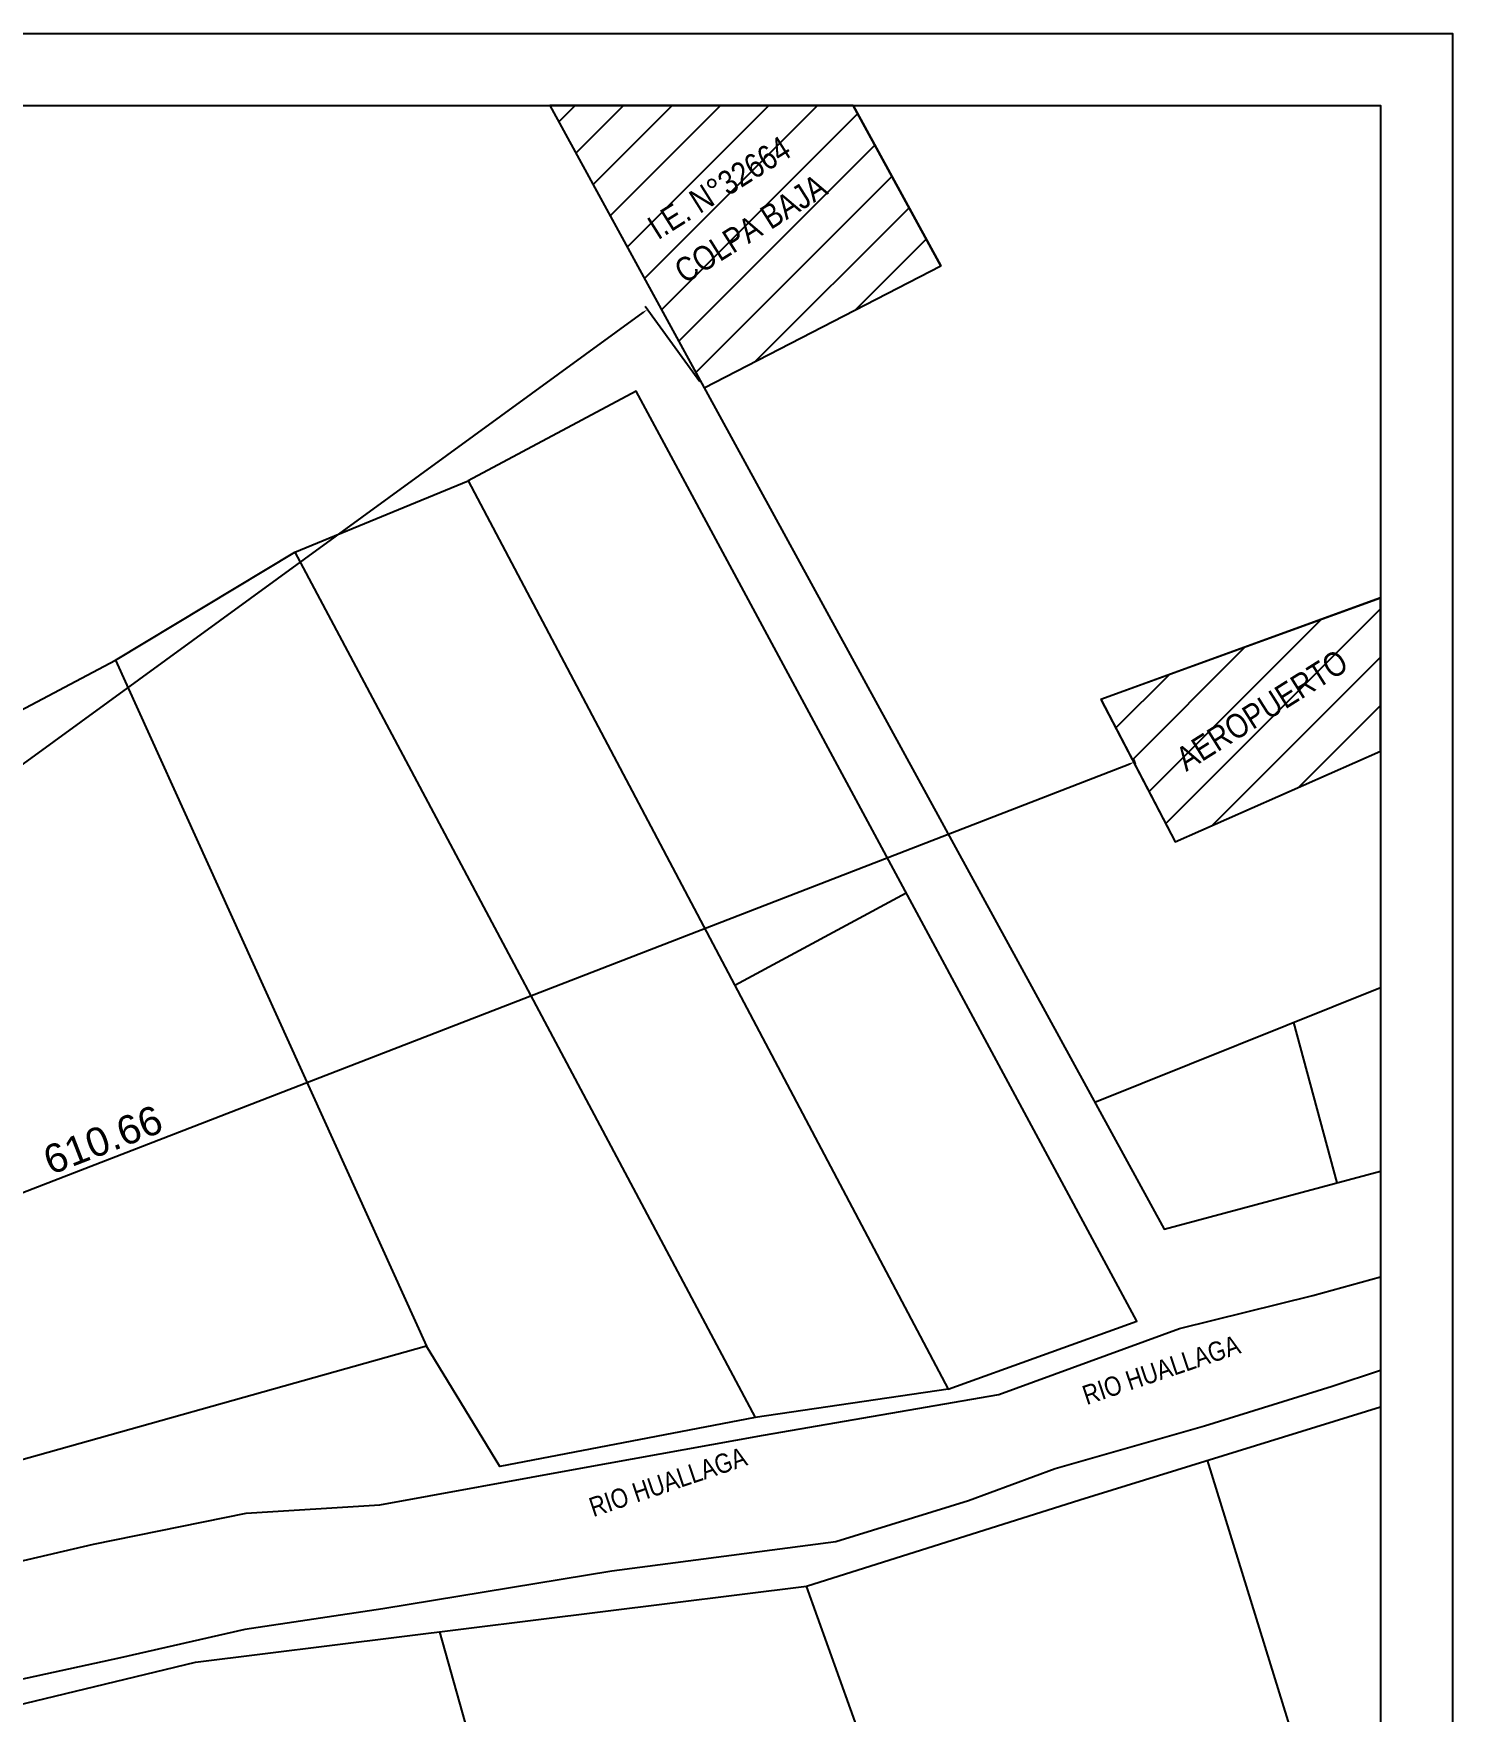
# Model space of a CAD drawing. Header units: metres. Extents: x -2639 to -2278, y 1912 to 2089.
# Drawn here: x -2316.94 to -2277.51, y 2042.56 to 2089.2 of the extents above; entities that cross this region are included whole.
import ezdxf

# ---------------------------------------------------------------- set-up
doc = ezdxf.new("R2010")
doc.units = ezdxf.units.M
doc.layers.add('4', color=5, linetype='Continuous')
doc.styles.add('ARIAL NARROW', font='ARIALN.TTF')
doc.styles.get("Standard").update_dxf_attribs({"font": 'arial.ttf'})
doc.dimstyles.new('1-5000', dxfattribs={"dimtxt": 0.8, "dimasz": 0.15, "dimexe": 0.1, "dimexo": 0.2, "dimgap": 0.15, "dimtad": 2, "dimlfac": 10, "dimzin": 12, "dimdsep": 46, "dimtxsty": 'Standard', "dimcen": 0.2, "dimclrd": 1, "dimclre": 1, "dimclrt": 2, "dimadec": 5, "dimazin": 0, "dimtm": 1e-09, "dimtfac": 1, "dimtix": 1, "dimtmove": 0, "dimatfit": 3, "dimfxl": 0, "dimarcsym": 0})
pattern_1 = [(45, (-150.5844, 662.1205), (-0.6735192, 0.6735192), [])]

# ---------------------------------------------------------------- blocks, each defined once
blk = doc.blocks.new('*D56')
at = {"color": 1, "lineweight": -2}
for p, q in [((-2286.321, 2068.902), (-2286.376, 2069.044)), ((-2343.147, 2046.956), (-2286.48, 2068.897)), ((-2343.268, 2046.853), (-2343.323, 2046.996))]:
    blk.add_line(p, q, dxfattribs=at)
at = {"color": 1}
for points in [[(-2286.489, 2068.92), (-2286.471, 2068.874), (-2286.34, 2068.951)], [(-2343.156, 2046.98), (-2343.138, 2046.933), (-2343.287, 2046.902)]]:
    blk.add_solid(points, dxfattribs=at)
at = {"layer": 'Defpoints', "color": 0}
for p in [(-2286.34, 2068.951), (-2286.249, 2068.715), (-2343.195, 2046.666)]:
    blk.add_point(p, dxfattribs=at)
at = {"color": 2, "insert": (-2315.015, 2058.447), "char_height": 0.8, "attachment_point": 5, "rotation": 21.1656}
blk.add_mtext('610.66', dxfattribs=at)
blk = doc.blocks.new('*D68')
at = {"color": 1, "lineweight": -2}
for p, q in [((-2300.008, 2081.441), (-2344.657, 2048.928)), ((-2298.422, 2079.518), (-2299.946, 2081.61)), ((-2343.313, 2046.828), (-2344.837, 2048.92))]:
    blk.add_line(p, q, dxfattribs=at)
at = {"color": 1}
for points in [[(-2300.023, 2081.461), (-2299.994, 2081.42), (-2299.887, 2081.529)], [(-2344.671, 2048.948), (-2344.642, 2048.908), (-2344.778, 2048.84)]]:
    blk.add_solid(points, dxfattribs=at)
at = {"layer": 'Defpoints', "color": 0}
for p in [(-2298.305, 2079.356), (-2344.778, 2048.84), (-2343.195, 2046.666)]:
    blk.add_point(p, dxfattribs=at)
at = {"color": 2, "insert": (-2322.661, 2065.636), "char_height": 0.8, "attachment_point": 5, "rotation": 36.0622}
blk.add_mtext('555.32', dxfattribs=at)

msp = doc.modelspace()

# ---------------------------------------------------------------- hatches: boundary and pattern name
h = msp.add_hatch()
h.set_pattern_fill('ANSI31', color=256, scale=0.3, style=0)
h.set_pattern_definition(pattern_1)
h.paths.add_polyline_path([(-2302.5921, 2087.1996), (-2298.3047, 2079.3559), (-2291.7314, 2082.7462), (-2294.1656, 2087.1996)])
h = msp.add_hatch()
h.set_pattern_fill('ANSI31', color=256, scale=0.3, style=0)
h.set_pattern_definition(pattern_1)
h.paths.add_polyline_path([(-2287.2797, 2070.6864), (-2285.2123, 2066.7324), (-2279.5105, 2069.2512), (-2279.5105, 2073.5184)])

# ---------------------------------------------------------------- linework, layer by layer
for p in [(-2294.1656, 2087.1996), (-2298.3047, 2079.3559)]:
    msp.add_line(p, (-2291.7314, 2082.7462))
at = {"color": 1}
msp.add_lwpolyline([(-2547.0156, 2089.1996), (-2277.5105, 2089.1996), (-2277.5105, 1911.9), (-2547.0156, 1911.9)], close=True, dxfattribs=at)
at = {"color": 5}
for points in [[(-2545.0156, 2087.1996), (-2279.5105, 2087.1996), (-2279.5105, 1913.9), (-2545.0156, 1913.9)], [(-2279.5105, 1965.6348), (-2357.4506, 1965.6348), (-2357.4506, 2087.1996), (-2279.5105, 2087.1996)]]:
    msp.add_lwpolyline(points, close=True, dxfattribs=at)
at = {"color": 2}
for points in [[(-2302.5921, 2087.1996), (-2285.5191, 2055.965), (-2279.5105, 2057.5766)], [(-2291.5208, 2051.5203), (-2286.2804, 2053.4052), (-2300.199, 2079.2576), (-2304.8676, 2076.7689)], [(-2309.6779, 2074.7842), (-2304.8676, 2076.7689), (-2291.5208, 2051.5203), (-2296.8853, 2050.7303)], [(-2314.6619, 2071.7812), (-2309.6779, 2074.7842), (-2296.8853, 2050.7303), (-2303.9807, 2049.367), (-2306.0239, 2052.7146)], [(-2326.7236, 2065.3926), (-2314.6619, 2071.7812), (-2306.0239, 2052.7146), (-2319.0837, 2049.0381), (-2326.7236, 2065.3926)], [(-2297.4545, 2062.7453), (-2292.69, 2065.3104)], [(-2287.4478, 2059.4936), (-2279.5105, 2062.6829)], [(-2281.9235, 2061.7134), (-2280.7265, 2057.2505)], [(-2332.6263, 2022.8188), (-2338.8183, 2026.3183), (-2340.9899, 2028.5913), (-2333.6181, 2035.4526), (-2325.8297, 2040.691), (-2312.4404, 2043.9274), (-2295.4647, 2046.039), (-2287.8637, 2048.4412), (-2279.5105, 2051.0278)], [(-2279.5105, 2034.0043), (-2284.3206, 2049.5384)], [(-2288.7348, 2027.2891), (-2295.4647, 2046.039)], [(-2299.7536, 2023.7639), (-2305.6489, 2044.7722)]]:
    msp.add_lwpolyline(points, dxfattribs=at)
for points in [[(-2302.5921, 2087.1996), (-2298.3047, 2079.3559), (-2291.7314, 2082.7462), (-2294.1656, 2087.1996), (-2302.5921, 2087.1996)], [(-2287.2857, 2070.6978), (-2279.5105, 2073.5184)], [(-2287.2797, 2070.6864), (-2285.2123, 2066.7324), (-2279.5105, 2069.2512), (-2279.5105, 2073.5184), (-2287.2797, 2070.6864)], [(-2287.2857, 2070.6978), (-2285.2123, 2066.7324), (-2279.5105, 2069.2512)], [(-2279.5105, 2054.6417), (-2279.5105, 2052.8514)]]:
    msp.add_lwpolyline(points)
at = {"color": 5}
for points in [[(-2332.9627, 2041.7192), (-2330.8754, 2043.1817), (-2324.361, 2045.2625), (-2319.7656, 2046.1592), (-2315.273, 2047.2053), (-2311.0308, 2048.069), (-2307.3189, 2048.2971), (-2301.7352, 2049.3217), (-2296.6532, 2050.2385), (-2290.1138, 2051.3698), (-2285.0977, 2053.2059), (-2281.3921, 2054.1226), (-2279.5105, 2054.6417)], [(-2279.5105, 2052.0343), (-2280.849, 2051.5868), (-2284.4009, 2050.4852), (-2288.5529, 2049.3046), (-2290.9551, 2048.4097), (-2294.6418, 2047.2735), (-2300.8687, 2046.458), (-2307.2377, 2045.4122), (-2311.0706, 2044.8327), (-2314.5268, 2044.0489), (-2318.0636, 2043.2758), (-2321.7131, 2042.4691), (-2326.1068, 2041.6282), (-2328.5564, 2040.2178), (-2331.869, 2038.0668), (-2335.0827, 2035.8141), (-2338.392, 2033.3344), (-2342.1067, 2029.4849), (-2345.7431, 2025.1465), (-2348.6249, 2021.948), (-2351.5368, 2017.5276), (-2355.9089, 2012.5065), (-2357.4506, 2010.1913)]]:
    msp.add_lwpolyline(points, dxfattribs=at)

# ---------------------------------------------------------------- texts
at = {"layer": '4', "color": 3, "linetype": 'Continuous', "style": 'ARIAL NARROW'}
for s, height, p in [('I.E. N°32664', 0.672333, (-2299.5901, 2083.4472)), ('COLPA BAJA', 0.67233, (-2298.8465, 2082.2279)), ('AEROPUERTO', 0.67233, (-2284.9088, 2068.6729))]:
    msp.add_text(s, height=height, rotation=32.21592, dxfattribs=at).set_placement(p)
at = {"layer": '4', "color": 1, "linetype": 'Continuous', "style": 'ARIAL NARROW'}
for p in [(-2287.6752, 2051.0726), (-2301.3851, 2047.9579)]:
    msp.add_text('RIO HUALLAGA', height=0.537866, rotation=18.61618, dxfattribs=at).set_placement(p)

# ---------------------------------------------------------------- dimensions: what is measured, and where the dimension line sits
for p1, p2, distance, picture, middle in [((-2298.3047, 2079.3559), (-2343.1954, 2046.6665), -2.6882, '*D68', (-2322.6614, 2065.6359)), ((-2343.1954, 2046.6665), (-2286.249, 2068.7151), 0.2529, '*D56', (-2315.0151, 2058.4474))]:
    dim = msp.add_aligned_dim(p1=p1, p2=p2, distance=distance, dimstyle='1-5000')
    dim.commit()
    dim.dimension.update_dxf_attribs({"geometry": picture, "text_midpoint": middle})

doc.saveas('drawing.dxf')
